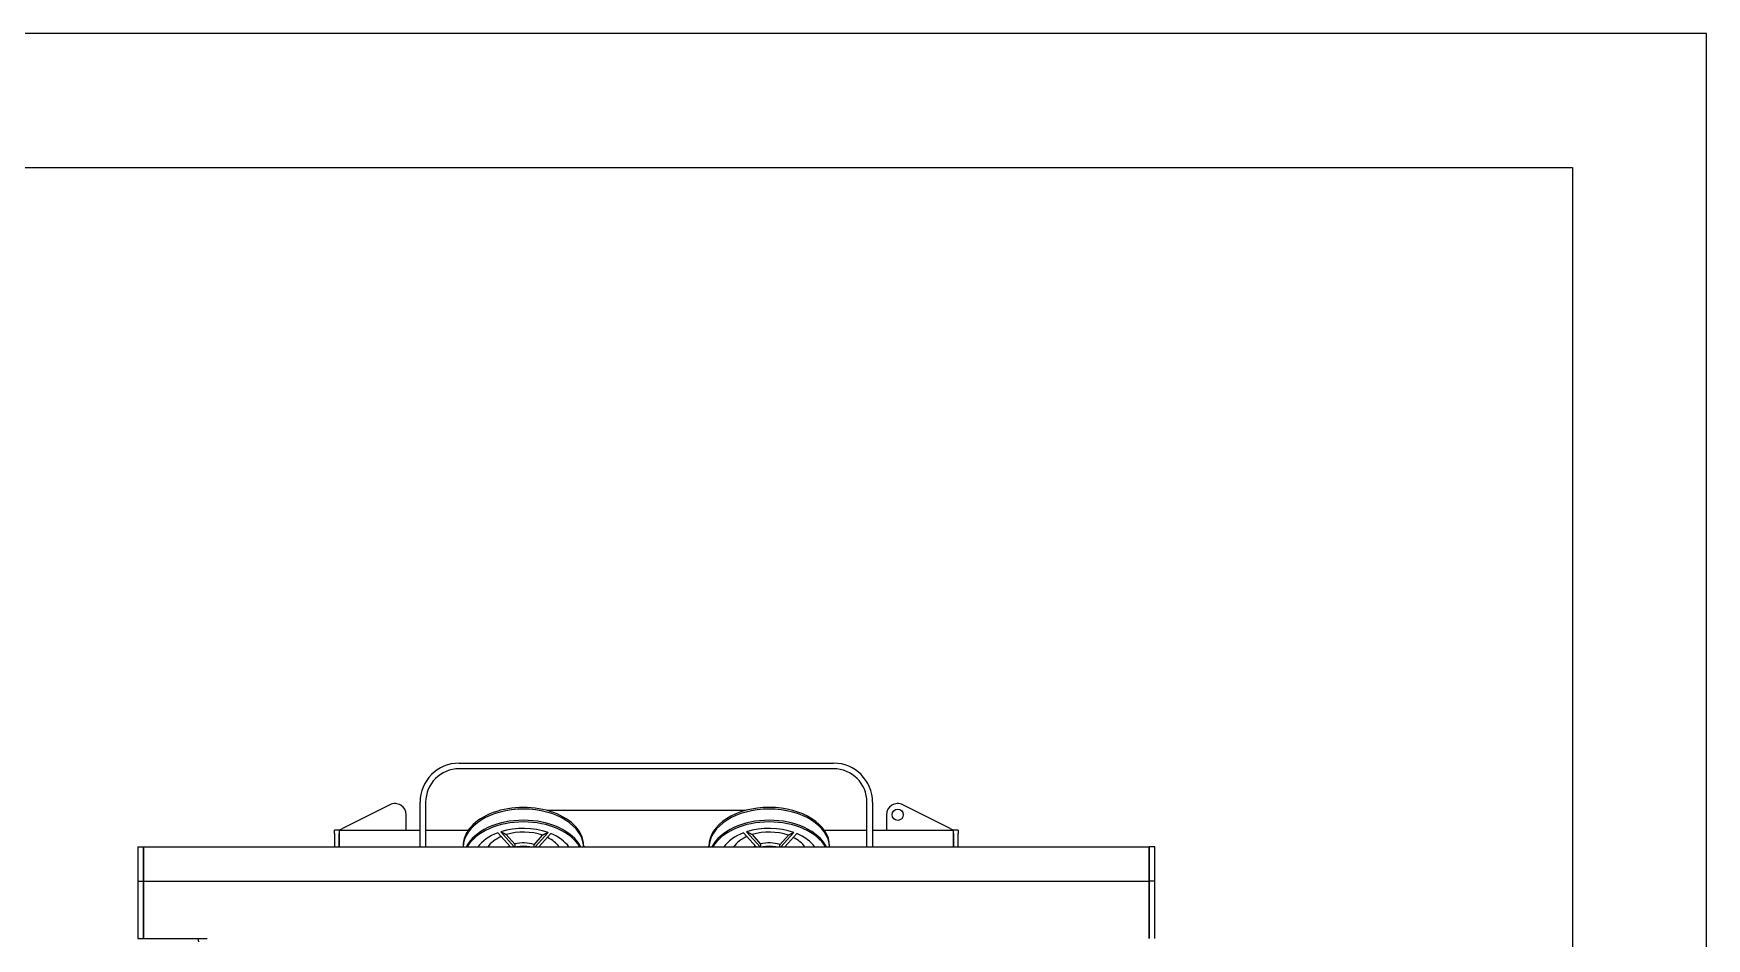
# Model space of a CAD drawing. Header units: millimetres. Extents: x -396 to 32754, y 354 to 22128.
# Drawn here: x 20096 to 21593, y 7419 to 8229 of the extents above; entities that cross this region are included whole.
import ezdxf

# ---------------------------------------------------------------- set-up
doc = ezdxf.new("R2010")
doc.units = ezdxf.units.MM
for name, color, linetype in [('equipments', 250, 'Continuous'), ('furniture', 26, 'Continuous'), ('walls', 5, 'Continuous')]:
    doc.layers.add(name, color=color, linetype=linetype)

# ---------------------------------------------------------------- blocks, each defined once
blk = doc.blocks.new('Fit17')
at = {"layer": 'equipments'}
for p, q in [((-167.5, 1504), (167.5, 1504)), ((167.5, 1499), (-167.5, 1499)), ((-202.5, 1429), (-202.5, 1469)), ((-197.5, 1469), (-197.5, 1429)), ((197.5, 1429), (197.5, 1469)), ((202.5, 1469), (202.5, 1429)), ((-229.5, 1466.8), (-272, 1445.5)), ((-215, 1444), (-215, 1457.8)), ((88.3, 1461.5), (-88.3, 1461.5)), ((215, 1457.8), (215, 1444)), ((272, 1445.5), (229.5, 1466.8)), ((-279, 1441), (-279, 1444)), ((-275, 1444), (-279, 1444)), ((-279, 1441), (-279, 1429)), ((-275, 1444), (-272, 1445.5)), ((-275, 1444), (-202.5, 1444)), ((-275, 1444), (-275, 1429)), ((-275, 1429), (-275, 1441)), ((-197.5, 1444), (-159.2, 1444)), ((-132.9, 1441.6), (-121.6, 1429)), ((-130.3, 1442.5), (-118.2, 1429)), ((-125.3, 1440), (-117.8, 1431.6)), ((-100.4, 1431), (-92.9, 1439.4)), ((-87.9, 1441.9), (-99.5, 1429)), ((-85.4, 1440.9), (-96.1, 1429)), ((87.1, 1441.6), (98.4, 1429)), ((89.7, 1442.5), (101.8, 1429)), ((94.7, 1440), (102.2, 1431.6)), ((119.6, 1431), (127.1, 1439.4)), ((132.1, 1441.9), (120.5, 1429)), ((134.6, 1440.9), (123.9, 1429)), ((159.2, 1444), (197.5, 1444)), ((202.5, 1444), (275, 1444)), ((272, 1445.5), (275, 1444)), ((279, 1444), (275, 1444)), ((275, 1429), (275, 1444)), ((275, 1441), (275, 1429)), ((279, 1444), (279, 1441)), ((279, 1429), (279, 1441)), ((-455, 1429), (-450, 1429)), ((-455, 1429), (-455, 1398.4)), ((-450, 1429), (450, 1429)), ((-450, 1429), (-450, 1398.4)), ((-450, 1398.4), (-450, 1429)), ((-255, 1429), (-205, 1429)), ((-164, 1429.7), (-164, 1429)), ((-117.8, 1431.6), (-117.8, 1429)), ((-100.4, 1429), (-100.4, 1431)), ((-56, 1429.7), (-56, 1429)), ((56, 1429), (56, 1429.7)), ((102.2, 1431.6), (102.2, 1429)), ((119.6, 1429), (119.6, 1431)), ((164, 1429), (164, 1429.7)), ((205, 1429), (255, 1429)), ((455, 1429), (450, 1429)), ((450, 1398.4), (450, 1429)), ((450, 1429), (450, 1398.4)), ((455, 1398.4), (455, 1429)), ((-455, 1398.4), (-450, 1398.4)), ((-455, 1398.4), (-455, 1346.9)), ((-450, 1398.4), (450, 1398.4)), ((-450, 1398.4), (-450, 1346.9)), ((-450, 1346.9), (-450, 1398.4)), ((455, 1398.4), (450, 1398.4)), ((450, 1346.9), (450, 1398.4)), ((450, 1398.4), (450, 1346.9)), ((455, 1346.9), (455, 1398.4)), ((-455, 1346.9), (-450, 1346.9)), ((-450, 1346.9), (-393.1, 1346.9)), ((-401.3, 1346.9), (-400.8, 1344.1))]:
    blk.add_line(p, q, dxfattribs=at)
blk.add_circle((225, 1457.8), 5, dxfattribs=at)
for centre, radius, start, end in [((-167.5, 1469), 35, 90, 180), ((-167.5, 1469), 30, 90, 180), ((167.5, 1469), 35, 360, 90), ((167.5, 1469), 30, 360, 90), ((-225, 1457.8), 10, 360, 116.565), ((225, 1457.8), 10, 63.4349, 180)]:
    blk.add_arc(centre, radius, start, end, dxfattribs=at)
for centre, major_axis, start_param, end_param in [((-110, 1429.7), (54, 0), 0, 3.141593), ((-110, 1428.2), (54, 0), 0.023484, 3.118109), ((-110, 1418.2), (54, 0), 0.315598, 2.825994), ((110, 1429.7), (54, 0), 1.570796, 3.141593), ((110, 1428.2), (54, 0), 1.570796, 3.118109), ((110, 1418.2), (54, 0), 1.570796, 2.825994), ((110, 1429.7), (54, 0), 0, 1.570796), ((110, 1428.2), (54, 0), 0.023484, 1.570796), ((110, 1418.2), (54, 0), 0.315598, 1.570796), ((-110, 1416.7), (54, 0), 0.362405, 2.779187), ((-110, 1416.7), (45, 0), 2.105506, 2.702157), ((-110, 1419.8), (35, 0), 2.176875, 2.718283), ((-110, 1416.7), (45, 0), 1.058309, 2.038811), ((-110, 1419.8), (35, 0), 1.061484, 2.022906), ((-110, 1416.7), (45, 0), 0.439436, 0.991613), ((110, 1416.7), (54, 0), 1.570796, 2.779187), ((110, 1416.7), (45, 0), 2.105506, 2.702157), ((110, 1419.8), (35, 0), 2.176875, 2.718283), ((110, 1416.7), (45, 0), 1.058309, 2.038811), ((110, 1419.8), (35, 0), 1.061484, 2.022906), ((110, 1416.7), (54, 0), 0.362405, 1.570796), ((110, 1416.7), (45, 0), 0.439436, 0.991613), ((-110, 1419.8), (20, 0), 2.239075, 2.339425), ((-110, 1419.8), (20, 0), 1.0722, 1.969067), ((-110, 1416.7), (20, 0), 1.277222, 1.864371), ((-110, 1419.8), (35, 0), 0.423309, 0.907212), ((110, 1419.8), (20, 0), 2.239075, 2.339425), ((110, 1419.8), (20, 0), 1.0722, 1.969067), ((110, 1416.7), (20, 0), 1.277222, 1.864371), ((110, 1419.8), (35, 0), 0.423309, 0.907212)]:
    blk.add_ellipse(centre, major_axis=major_axis, ratio=0.642788, start_param=start_param, end_param=end_param, dxfattribs=at)
for points, weights in [([(-125.3, 1440), (-127.5, 1441.1), (-130.3, 1442.5)], [1, 1.00793713446, 1]), ([(-87.9, 1441.9), (-90.7, 1440.5), (-92.9, 1439.4)], [1, 1.00790653102, 1]), ([(94.7, 1440), (92.5, 1441.1), (89.7, 1442.5)], [1, 1.00793713437, 1]), ([(132.1, 1441.9), (129.3, 1440.5), (127.1, 1439.4)], [1, 1.00790653122, 1])]:
    blk.add_rational_spline(points, weights, degree=2, dxfattribs=at)

msp = doc.modelspace()

# ---------------------------------------------------------------- linework, layer by layer
at = {"layer": 'walls'}
msp.add_lwpolyline([(19210.9, 8229), (19210.9, 8109), (21473.2, 8109), (21473.2, 7339), (21593.2, 7339), (21593.2, 8229)], close=True, dxfattribs=at)

# ---------------------------------------------------------------- block references
at = {"layer": 'furniture'}
msp.add_blockref('Fit17', (20644.3, 6071.8), dxfattribs=at)

doc.saveas('drawing.dxf')
